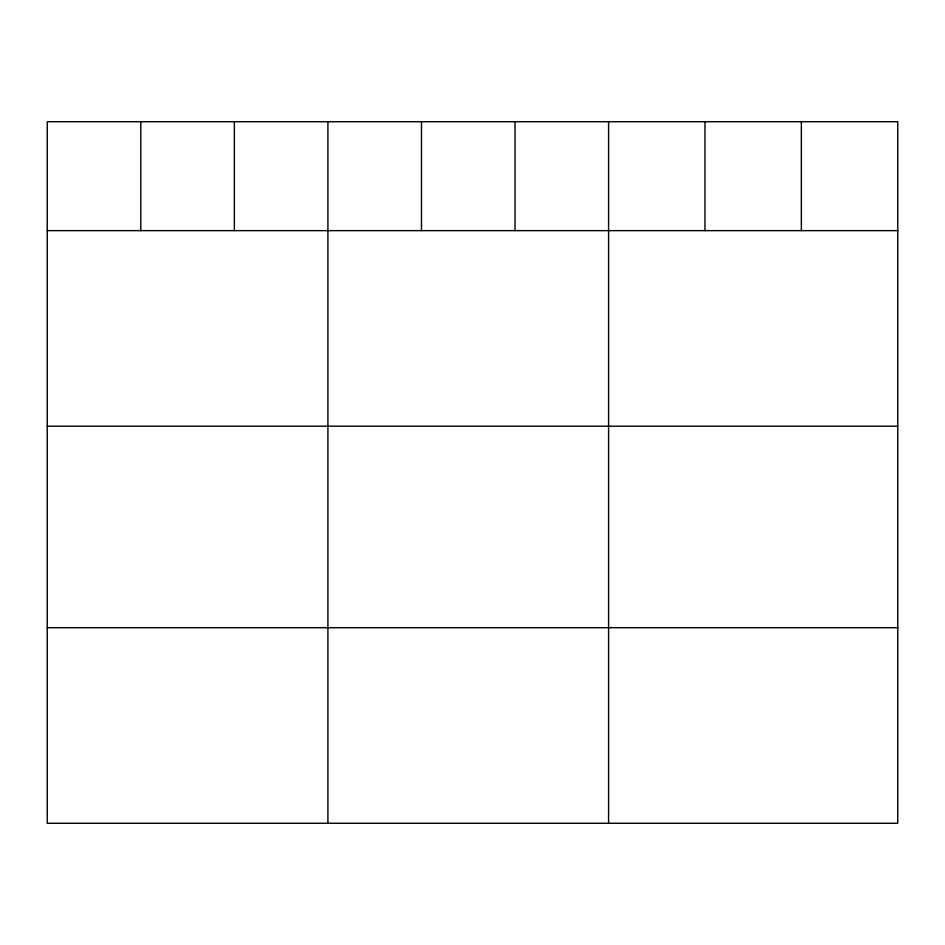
<?xml version="1.0" encoding="UTF-8"?>
<svg xmlns="http://www.w3.org/2000/svg" width="945" height="945" viewBox="0 0 945 945"><rect width="100%" height="100%" fill="white"/><g stroke="black" fill="none" stroke-linecap="round" stroke-linejoin="round"><path stroke-width="1.42" d="M897.75 230.639L897.75 823.272L47.25 823.272L47.25 121.728L897.75 121.728L897.75 230.639L47.25 230.639M47.25 426.207L897.75 426.207M47.25 627.704L897.75 627.704M801.36 121.728L801.36 230.639M704.97 121.728L704.97 230.639M608.58 121.728L608.58 823.272M515.025 121.728L515.025 230.639M421.47 121.728L421.47 230.639M327.915 121.728L327.915 823.272M234.36 121.728L234.36 230.639M140.805 121.728L140.805 230.639"/></g></svg>
